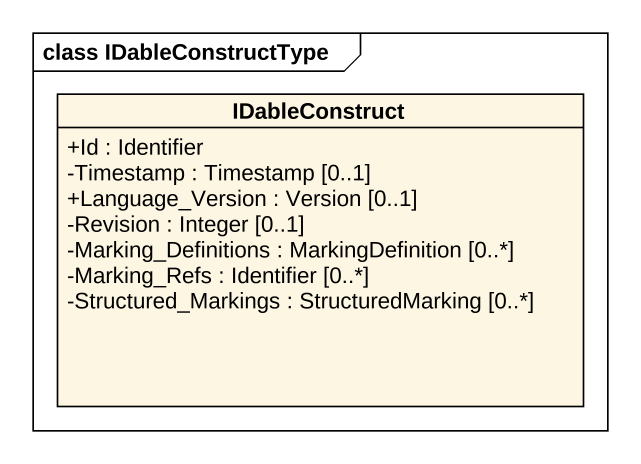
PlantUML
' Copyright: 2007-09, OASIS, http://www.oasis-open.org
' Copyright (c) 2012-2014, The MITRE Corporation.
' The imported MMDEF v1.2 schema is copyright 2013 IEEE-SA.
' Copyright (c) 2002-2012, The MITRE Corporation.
@startuml
mainframe class IDableConstructType
hide circle
hide empty members
skinparam classAttributeIconSize 0
class IDableConstruct {
  +Id : Identifier
  -Timestamp : Timestamp [0..1]
  +Language_Version : Version [0..1]
  -Revision : Integer [0..1]
  -Marking_Definitions : MarkingDefinition [0..*]
  -Marking_Refs : Identifier [0..*]
  -Structured_Markings : StructuredMarking [0..*]
}
@enduml
